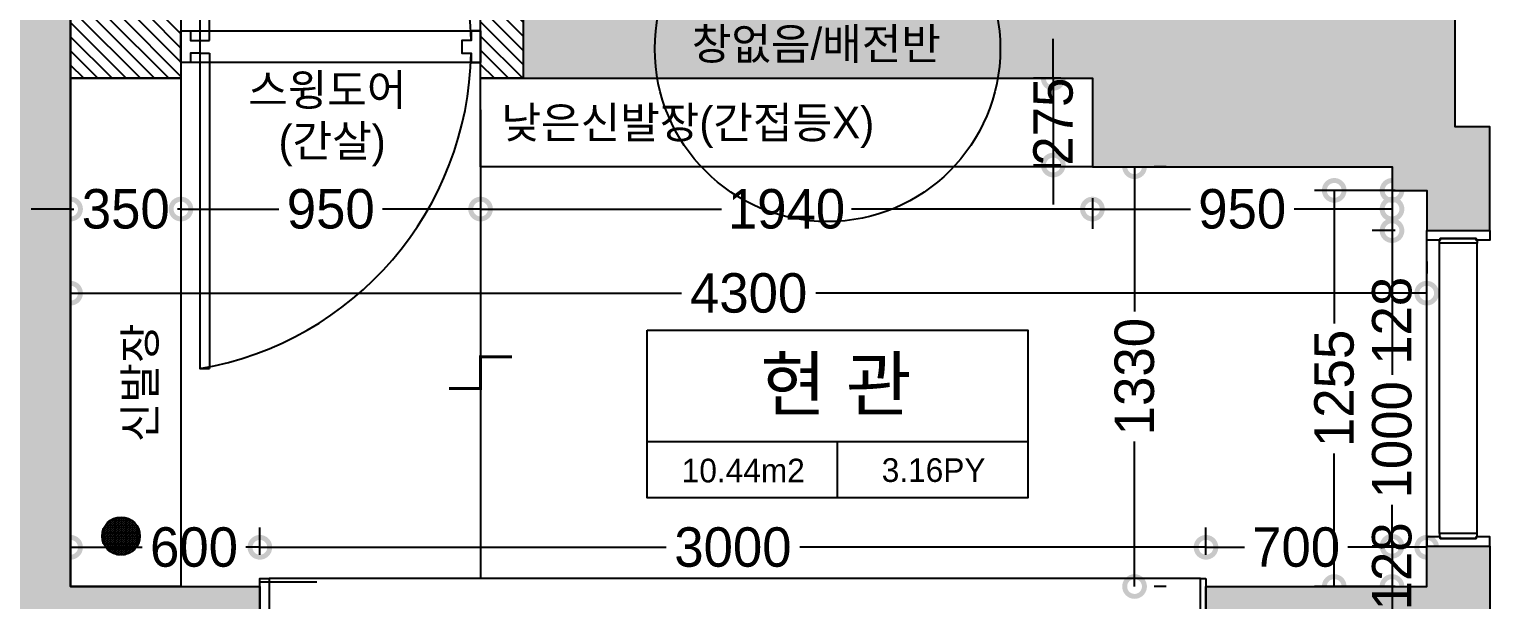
# Model space of a CAD drawing. Header units: millimetres. Extents: x 43335 to 261478, y -4312 to 41218.
# Drawn here: x 170352 to 174983, y 17486 to 19294 of the extents above; entities that cross this region are included whole.
import ezdxf
from ezdxf.enums import TextEntityAlignment as Align

# ---------------------------------------------------------------- set-up
doc = ezdxf.new("R2010")
doc.units = ezdxf.units.MM
doc.linetypes.add('CONT', pattern=[2, 1, 1])
for name, color, linetype in [('0-ELC TEXT', 7, 'Continuous'), ('03-TEXT', 3, 'Continuous'), ('DIM', 7, 'Continuous'), ('EHP장비', 1, 'Continuous'), ('P-门', 4, 'Continuous'), ('S-DIM', 7, 'Continuous'), ('문자선', 3, 'Continuous'), ('벽1', 2, 'Continuous'), ('인테리어_가구_제작', 6, 'Continuous'), ('인테리어_기타', 8, 'Continuous'), ('인테리어_해치_벽체', 8, 'Continuous'), ('평면_가구', 6, 'Continuous')]:
    doc.layers.add(name, color=color, linetype=linetype)
doc.layers.add('C-LIGHITING', color=1, linetype='Continuous', lineweight=0)
doc.styles.add('넥슨고딕', font='HANDotum.ttf')
doc.styles.add('스타일1', font='HANDotum.ttf')
doc.styles.add('코레일둥고', font='HANDotum.ttf')
doc.dimstyles.new('50', dxfattribs={"dimscale": 50, "dimtxt": 2.5, "dimasz": 2.5, "dimexe": 1.25, "dimexo": 2, "dimtad": 0, "dimdec": 0, "dimtxsty": '스타일1', "dimblk": 'DOTSMALL', "dimcen": 2.5, "dimclrd": 1, "dimclre": 1, "dimclrt": 2, "dimadec": 0, "dimazin": 0, "dimtfac": 1, "dimtdec": 0, "dimtix": 1, "dimtmove": 0, "dimatfit": 3, "dimldrblk": 'DOTSMALL', "dimfxl": 1.25, "dimarcsym": 0})

# ---------------------------------------------------------------- blocks, each defined once
blk = doc.blocks.new('_DOTSMALL')
at = {"color": 0, "linetype": 'ByBlock', "const_width": 0.5}
blk.add_lwpolyline([(-0.0625, 0, 1), (0.0625, 0, 1)], format="xyb", close=True, dxfattribs=at)
blk = doc.blocks.new('*D536')
at = {"layer": 'Defpoints', "color": 0, "transparency": 16777216}
for p in [(173856.6, 18858.4), (173856.6, 17528.4), (173856.6, 17528.4)]:
    blk.add_point(p, dxfattribs=at)
at = {"layer": 'S-DIM', "color": 1, "lineweight": -2, "transparency": 16777216}
for p, q in [((173856.6, 18858.4), (173856.6, 18399.4)), ((173956.6, 18858.4), (173919.1, 18858.4)), ((173856.6, 17528.4), (173856.6, 17987.4)), ((173956.6, 17528.4), (173919.1, 17528.4))]:
    blk.add_line(p, q, dxfattribs=at)
at = {"layer": 'S-DIM', "color": 1, "lineweight": -2, "transparency": 16777216, "xscale": 125, "yscale": 125, "zscale": 125}
for p, rotation in [((173856.6, 18858.4), 90), ((173856.6, 17528.4), 270)]:
    blk.add_blockref('_DOTSMALL', p, dxfattribs=dict(at, rotation=rotation))
at = {"layer": 'S-DIM', "color": 2, "transparency": 16777216, "insert": (173856.6, 18193.4), "char_height": 125, "attachment_point": 5, "rotation": 90, "style": '스타일1'}
blk.add_mtext('1330', dxfattribs=at)
blk = doc.blocks.new('*D537')
at = {"layer": 'Defpoints', "color": 0, "transparency": 16777216}
for p in [(170482.9, 18457.7), (170482.9, 18457.7), (174782.9, 18457.7)]:
    blk.add_point(p, dxfattribs=at)
at = {"layer": 'S-DIM', "color": 1, "lineweight": -2, "transparency": 16777216}
for p, q in [((170482.9, 18557.7), (170482.9, 18520.2)), ((174782.9, 18557.7), (174782.9, 18520.2)), ((170482.9, 18457.7), (172419.9, 18457.7)), ((174782.9, 18457.7), (172846, 18457.7))]:
    blk.add_line(p, q, dxfattribs=at)
at = {"layer": 'S-DIM', "color": 1, "lineweight": -2, "transparency": 16777216, "xscale": 125, "yscale": 125, "zscale": 125, "rotation": 180}
blk.add_blockref('_DOTSMALL', (170482.9, 18457.7), dxfattribs=at)
at = {"layer": 'S-DIM', "color": 1, "lineweight": -2, "transparency": 16777216, "xscale": 125, "yscale": 125, "zscale": 125}
blk.add_blockref('_DOTSMALL', (174782.9, 18457.7), dxfattribs=at)
at = {"layer": 'S-DIM', "color": 2, "transparency": 16777216, "insert": (172632.9, 18457.7), "char_height": 125, "attachment_point": 5, "style": '스타일1'}
blk.add_mtext('4300', dxfattribs=at)
blk = doc.blocks.new('*D660')
at = {"layer": 'Defpoints', "color": 0, "transparency": 16777216}
for p in [(173722.9, 18858.4), (174672.9, 18858.4), (174672.9, 18724.2)]:
    blk.add_point(p, dxfattribs=at)
at = {"layer": 'S-DIM', "color": 1, "lineweight": -2, "transparency": 16777216}
for p, q in [((173722.9, 18758.4), (173722.9, 18661.7)), ((174672.9, 18758.4), (174672.9, 18661.7)), ((173722.9, 18724.2), (174033.7, 18724.2)), ((174672.9, 18724.2), (174362.2, 18724.2))]:
    blk.add_line(p, q, dxfattribs=at)
at = {"layer": 'S-DIM', "color": 1, "lineweight": -2, "transparency": 16777216, "xscale": 125, "yscale": 125, "zscale": 125, "rotation": 180}
blk.add_blockref('_DOTSMALL', (173722.9, 18724.2), dxfattribs=at)
at = {"layer": 'S-DIM', "color": 1, "lineweight": -2, "transparency": 16777216, "xscale": 125, "yscale": 125, "zscale": 125}
blk.add_blockref('_DOTSMALL', (174672.9, 18724.2), dxfattribs=at)
at = {"layer": 'S-DIM', "color": 2, "transparency": 16777216, "insert": (174197.9, 18724.2), "char_height": 125, "attachment_point": 5, "style": '스타일1'}
blk.add_mtext('950', dxfattribs=at)
blk = doc.blocks.new('*D620')
at = {"layer": 'Defpoints', "color": 0, "transparency": 16777216}
for p in [(174782.9, 18783.4), (174672.9, 18655.9), (174782.9, 18655.9)]:
    blk.add_point(p, dxfattribs=at)
at = {"layer": 'S-DIM', "color": 1, "lineweight": -2, "transparency": 16777216}
for p, q in [((174682.9, 18783.4), (174610.4, 18783.4)), ((174672.9, 18783.4), (174672.9, 18655.9)), ((174682.9, 18655.9), (174610.4, 18655.9)), ((174672.9, 18655.9), (174672.9, 18529.7))]:
    blk.add_line(p, q, dxfattribs=at)
at = {"layer": 'S-DIM', "color": 1, "lineweight": -2, "transparency": 16777216, "xscale": 125, "yscale": 125, "zscale": 125}
for p, rotation in [((174672.9, 18783.4), 90), ((174672.9, 18655.9), 270)]:
    blk.add_blockref('_DOTSMALL', p, dxfattribs=dict(at, rotation=rotation))
at = {"layer": 'S-DIM', "color": 2, "transparency": 16777216, "insert": (174672.9, 18370.1), "char_height": 125, "attachment_point": 5, "rotation": 90, "style": '스타일1'}
blk.add_mtext('128', dxfattribs=at)
blk = doc.blocks.new('*D621')
at = {"layer": 'Defpoints', "color": 0, "transparency": 16777216}
for p in [(174782.9, 18655.9), (174672.9, 17655.9), (174782.9, 17655.9)]:
    blk.add_point(p, dxfattribs=at)
at = {"layer": 'S-DIM', "color": 1, "lineweight": -2, "transparency": 16777216}
for p, q in [((174682.9, 18655.9), (174610.4, 18655.9)), ((174672.9, 18655.9), (174672.9, 18199.1)), ((174672.9, 17655.9), (174672.9, 17787.1)), ((174682.9, 17655.9), (174610.4, 17655.9))]:
    blk.add_line(p, q, dxfattribs=at)
at = {"layer": 'S-DIM', "color": 1, "lineweight": -2, "transparency": 16777216, "xscale": 125, "yscale": 125, "zscale": 125}
for p, rotation in [((174672.9, 18655.9), 90), ((174672.9, 17655.9), 270)]:
    blk.add_blockref('_DOTSMALL', p, dxfattribs=dict(at, rotation=rotation))
at = {"layer": 'S-DIM', "color": 2, "transparency": 16777216, "insert": (174672.9, 17993.1), "char_height": 125, "attachment_point": 5, "rotation": 90, "style": '스타일1'}
blk.add_mtext('1000', dxfattribs=at)
blk = doc.blocks.new('*D622')
at = {"layer": 'Defpoints', "color": 0, "transparency": 16777216}
for p in [(174782.9, 17655.9), (174672.9, 17528.4), (174782.9, 17528.4)]:
    blk.add_point(p, dxfattribs=at)
at = {"layer": 'S-DIM', "color": 1, "lineweight": -2, "transparency": 16777216}
for p, q in [((174672.9, 17655.9), (174672.9, 17780.9)), ((174682.9, 17655.9), (174610.4, 17655.9)), ((174672.9, 17655.9), (174672.9, 17528.4)), ((174682.9, 17528.4), (174610.4, 17528.4)), ((174672.9, 17528.4), (174672.9, 17403.4))]:
    blk.add_line(p, q, dxfattribs=at)
at = {"layer": 'S-DIM', "color": 1, "lineweight": -2, "transparency": 16777216, "xscale": 125, "yscale": 125, "zscale": 125}
for p, rotation in [((174672.9, 17655.9), 270), ((174672.9, 17528.4), 90)]:
    blk.add_blockref('_DOTSMALL', p, dxfattribs=dict(at, rotation=rotation))
at = {"layer": 'S-DIM', "color": 2, "transparency": 16777216, "insert": (174672.9, 17592.2), "char_height": 125, "attachment_point": 5, "rotation": 90, "style": '스타일1'}
blk.add_mtext('128', dxfattribs=at)
blk = doc.blocks.new('*D623')
at = {"layer": 'Defpoints', "color": 0, "transparency": 16777216}
for p in [(174782.9, 17652.6), (174083.1, 17528.4), (174782.9, 17528.4)]:
    blk.add_point(p, dxfattribs=at)
at = {"layer": 'S-DIM', "color": 1, "lineweight": -2, "transparency": 16777216}
for p, q in [((174083.1, 17628.4), (174083.1, 17715.1)), ((174782.9, 17628.4), (174782.9, 17715.1)), ((174083.1, 17652.6), (174205.1, 17652.6)), ((174782.9, 17652.6), (174532.7, 17652.6))]:
    blk.add_line(p, q, dxfattribs=at)
at = {"layer": 'S-DIM', "color": 1, "lineweight": -2, "transparency": 16777216, "xscale": 125, "yscale": 125, "zscale": 125, "rotation": 180}
blk.add_blockref('_DOTSMALL', (174083.1, 17652.6), dxfattribs=at)
at = {"layer": 'S-DIM', "color": 1, "lineweight": -2, "transparency": 16777216, "xscale": 125, "yscale": 125, "zscale": 125}
blk.add_blockref('_DOTSMALL', (174782.9, 17652.6), dxfattribs=at)
at = {"layer": 'S-DIM', "color": 2, "transparency": 16777216, "insert": (174368.9, 17652.6), "char_height": 125, "attachment_point": 5, "style": '스타일1'}
blk.add_mtext('700', dxfattribs=at)
blk = doc.blocks.new('*D624')
at = {"layer": 'Defpoints', "color": 0, "transparency": 16777216}
for p in [(171083.1, 17652.6), (171083.1, 17528.4), (174083.1, 17528.4)]:
    blk.add_point(p, dxfattribs=at)
at = {"layer": 'S-DIM', "color": 1, "lineweight": -2, "transparency": 16777216}
for p, q in [((171083.1, 17628.4), (171083.1, 17715.1)), ((174083.1, 17628.4), (174083.1, 17715.1)), ((171083.1, 17652.6), (172371.4, 17652.6)), ((174083.1, 17652.6), (172794.8, 17652.6))]:
    blk.add_line(p, q, dxfattribs=at)
at = {"layer": 'S-DIM', "color": 1, "lineweight": -2, "transparency": 16777216, "xscale": 125, "yscale": 125, "zscale": 125, "rotation": 180}
blk.add_blockref('_DOTSMALL', (171083.1, 17652.6), dxfattribs=at)
at = {"layer": 'S-DIM', "color": 1, "lineweight": -2, "transparency": 16777216, "xscale": 125, "yscale": 125, "zscale": 125}
blk.add_blockref('_DOTSMALL', (174083.1, 17652.6), dxfattribs=at)
at = {"layer": 'S-DIM', "color": 2, "transparency": 16777216, "insert": (172583.1, 17652.6), "char_height": 125, "attachment_point": 5, "style": '스타일1'}
blk.add_mtext('3000', dxfattribs=at)
blk = doc.blocks.new('*D625')
at = {"layer": 'Defpoints', "color": 0, "transparency": 16777216}
for p in [(170482.9, 17652.6), (170482.9, 17528.4), (171083.1, 17528.4)]:
    blk.add_point(p, dxfattribs=at)
at = {"layer": 'S-DIM', "color": 1, "lineweight": -2, "transparency": 16777216}
for p, q in [((170482.9, 17628.4), (170482.9, 17715.1)), ((171083.1, 17628.4), (171083.1, 17715.1)), ((170482.9, 17652.6), (170709.9, 17652.6)), ((171083.1, 17652.6), (171038.6, 17652.6))]:
    blk.add_line(p, q, dxfattribs=at)
at = {"layer": 'S-DIM', "color": 1, "lineweight": -2, "transparency": 16777216, "xscale": 125, "yscale": 125, "zscale": 125, "rotation": 180}
blk.add_blockref('_DOTSMALL', (170482.9, 17652.6), dxfattribs=at)
at = {"layer": 'S-DIM', "color": 1, "lineweight": -2, "transparency": 16777216, "xscale": 125, "yscale": 125, "zscale": 125}
blk.add_blockref('_DOTSMALL', (171083.1, 17652.6), dxfattribs=at)
at = {"layer": 'S-DIM', "color": 2, "transparency": 16777216, "insert": (170874.3, 17652.6), "char_height": 125, "attachment_point": 5, "style": '스타일1'}
blk.add_mtext('600', dxfattribs=at)
blk = doc.blocks.new('*D661')
at = {"layer": 'Defpoints', "color": 0, "transparency": 16777216}
for p in [(171782.9, 18858.4), (173722.9, 18858.4), (171782.9, 18724.2)]:
    blk.add_point(p, dxfattribs=at)
at = {"layer": 'S-DIM', "color": 1, "lineweight": -2, "transparency": 16777216}
for p, q in [((171782.9, 18758.4), (171782.9, 18661.7)), ((173722.9, 18758.4), (173722.9, 18661.7)), ((171782.9, 18724.2), (172546.9, 18724.2)), ((173722.9, 18724.2), (172958.9, 18724.2))]:
    blk.add_line(p, q, dxfattribs=at)
at = {"layer": 'S-DIM', "color": 1, "lineweight": -2, "transparency": 16777216, "xscale": 125, "yscale": 125, "zscale": 125, "rotation": 180}
blk.add_blockref('_DOTSMALL', (171782.9, 18724.2), dxfattribs=at)
at = {"layer": 'S-DIM', "color": 1, "lineweight": -2, "transparency": 16777216, "xscale": 125, "yscale": 125, "zscale": 125}
blk.add_blockref('_DOTSMALL', (173722.9, 18724.2), dxfattribs=at)
at = {"layer": 'S-DIM', "color": 2, "transparency": 16777216, "insert": (172752.9, 18724.2), "char_height": 125, "attachment_point": 5, "style": '스타일1'}
blk.add_mtext('1940', dxfattribs=at)
blk = doc.blocks.new('*D662')
at = {"layer": 'Defpoints', "color": 0, "transparency": 16777216}
for p in [(173722.9, 19138.4), (173598.8, 18863.7), (173722.9, 18863.7)]:
    blk.add_point(p, dxfattribs=at)
at = {"layer": 'S-DIM', "color": 1, "lineweight": -2, "transparency": 16777216}
for p, q in [((173598.8, 19138.4), (173598.8, 19263.4)), ((173622.9, 19138.4), (173536.3, 19138.4)), ((173598.8, 19138.4), (173598.8, 18863.7)), ((173622.9, 18863.7), (173536.3, 18863.7)), ((173598.8, 18863.7), (173598.8, 18738.7))]:
    blk.add_line(p, q, dxfattribs=at)
at = {"layer": 'S-DIM', "color": 1, "lineweight": -2, "transparency": 16777216, "xscale": 125, "yscale": 125, "zscale": 125}
for p, rotation in [((173598.8, 19138.4), 270), ((173598.8, 18863.7), 90)]:
    blk.add_blockref('_DOTSMALL', p, dxfattribs=dict(at, rotation=rotation))
at = {"layer": 'S-DIM', "color": 2, "transparency": 16777216, "insert": (173598.8, 19001.1), "char_height": 125, "attachment_point": 5, "rotation": 90, "style": '스타일1'}
blk.add_mtext('275', dxfattribs=at)
blk = doc.blocks.new('*D626')
at = {"layer": 'Defpoints', "color": 0, "transparency": 16777216}
for p in [(170832.9, 19138.4), (171782.9, 19138.4), (170832.9, 18724.2)]:
    blk.add_point(p, dxfattribs=at)
at = {"layer": 'S-DIM', "color": 1, "lineweight": -2, "transparency": 16777216}
for p, q in [((170832.9, 19038.4), (170832.9, 18661.7)), ((171782.9, 19038.4), (171782.9, 18661.7)), ((170832.9, 18724.2), (171143.7, 18724.2)), ((171782.9, 18724.2), (171472.2, 18724.2))]:
    blk.add_line(p, q, dxfattribs=at)
at = {"layer": 'S-DIM', "color": 1, "lineweight": -2, "transparency": 16777216, "xscale": 125, "yscale": 125, "zscale": 125, "rotation": 180}
blk.add_blockref('_DOTSMALL', (170832.9, 18724.2), dxfattribs=at)
at = {"layer": 'S-DIM', "color": 1, "lineweight": -2, "transparency": 16777216, "xscale": 125, "yscale": 125, "zscale": 125}
blk.add_blockref('_DOTSMALL', (171782.9, 18724.2), dxfattribs=at)
at = {"layer": 'S-DIM', "color": 2, "transparency": 16777216, "insert": (171307.9, 18724.2), "char_height": 125, "attachment_point": 5, "style": '스타일1'}
blk.add_mtext('950', dxfattribs=at)
blk = doc.blocks.new('*D627')
at = {"layer": 'Defpoints', "color": 0, "transparency": 16777216}
for p in [(170482.9, 19138.4), (170832.9, 19138.4), (170482.9, 18724.2)]:
    blk.add_point(p, dxfattribs=at)
at = {"layer": 'S-DIM', "color": 1, "lineweight": -2, "transparency": 16777216}
for p, q in [((170482.9, 19038.4), (170482.9, 18661.7)), ((170832.9, 19038.4), (170832.9, 18661.7)), ((170482.9, 18724.2), (170357.9, 18724.2)), ((170482.9, 18724.2), (170493.6, 18724.2)), ((170832.9, 18724.2), (170822.3, 18724.2)), ((170832.9, 18724.2), (170957.9, 18724.2))]:
    blk.add_line(p, q, dxfattribs=at)
at = {"layer": 'S-DIM', "color": 1, "lineweight": -2, "transparency": 16777216, "xscale": 125, "yscale": 125, "zscale": 125}
blk.add_blockref('_DOTSMALL', (170482.9, 18724.2), dxfattribs=at)
at = {"layer": 'S-DIM', "color": 1, "lineweight": -2, "transparency": 16777216, "xscale": 125, "yscale": 125, "zscale": 125, "rotation": 180}
blk.add_blockref('_DOTSMALL', (170832.9, 18724.2), dxfattribs=at)
at = {"layer": 'S-DIM', "color": 2, "transparency": 16777216, "insert": (170657.9, 18724.2), "char_height": 125, "attachment_point": 5, "style": '스타일1'}
blk.add_mtext('350', dxfattribs=at)
blk = doc.blocks.new('ahsuehd')
at = {"layer": 'P-门', "ltscale": 15}
for p, q in [((55314.5, -20765), (55314.5, -20665)), ((55314.5, -20665), (56264.5, -20665)), ((55314.5, -20665), (55314.5, -20765)), ((55374.5, -20695), (55404.5, -20695)), ((56264.5, -20665), (56264.5, -20765)), ((55374.5, -20735), (55404.5, -20735)), ((55404.5, -20735), (55404.5, -21734.5)), ((56264.5, -20765), (55314.5, -20765)), ((59264.5, -22267.5), (59264.5, -21327.5)), ((59304.5, -22257.5), (59304.5, -21337.5)), ((59424.5, -22257.5), (59424.5, -21337.5)), ((55564.6, -22410), (55745, -22410)), ((58547.2, -22400), (55594.6, -22400))]:
    blk.add_line(p, q, dxfattribs=at)
for points in [[(55404.5, -20695), (55404.5, -19695.6), (55374.5, -19695.6), (55374.5, -20695)], [(55314.5, -20665), (55344.5, -20665), (55344.5, -20695), (55374.5, -20695), (55374.5, -20735), (55344.5, -20735), (55344.5, -20765), (55314.5, -20765), (55314.5, -20665)], [(56264.5, -20665), (56234.5, -20665), (56234.5, -20695), (56204.5, -20695), (56204.5, -20735), (56234.5, -20735), (56234.5, -20765), (56264.5, -20765), (56264.5, -20665)], [(55374.5, -20735), (55374.5, -21734.5), (55404.5, -21734.5)], [(55564.6, -22635), (55564.6, -22400), (55594.6, -22400), (55594.6, -22576.4), (55594.6, -22578.5), (55582, -22578.5), (55582, -22635), (55564.6, -22635)]]:
    blk.add_lwpolyline(points, dxfattribs=at)
for points in [[(59264.5, -21327.5), (59264.5, -21297.5), (59464.5, -21297.5), (59464.5, -21327.5), (59421.5, -21327.5), (59421.5, -21322.5), (59307.5, -21322.5), (59307.5, -21327.5)], [(59307.5, -21327.5), (59307.5, -21322.5), (59421.5, -21322.5), (59421.5, -21327.5), (59424.5, -21327.5), (59424.5, -21337.5), (59304.5, -21337.5), (59304.5, -21327.5)], [(59264.5, -22267.5), (59264.5, -22297.5), (59464.5, -22297.5), (59464.5, -22267.5), (59421.5, -22267.5), (59421.5, -22272.5), (59307.5, -22272.5), (59307.5, -22267.5)], [(59307.5, -22267.5), (59307.5, -22272.5), (59421.5, -22272.5), (59421.5, -22267.5), (59424.5, -22267.5), (59424.5, -22257.5), (59304.5, -22257.5), (59304.5, -22267.5)], [(58564.6, -22400), (58564.6, -22635), (58534.6, -22635), (58534.6, -22578.6), (58534.6, -22576.5), (58547.2, -22576.5), (58547.2, -22400)]]:
    blk.add_lwpolyline(points, close=True, dxfattribs=at)
for centre, start, end in [((55202, -20713.7), 1.0383, 80.3842), ((55202, -20716.3), 279.6158, 358.9617)]:
    blk.add_arc(centre, 1032.7, start, end, dxfattribs=at)
blk = doc.blocks.new('aheishxsdfe')
at = {"layer": '벽1'}
for points in [[(59154.5, 42677.4), (59154.5, 41318.4), (57854.5, 41318.4), (57854.5, 41118.4), (59154.5, 41118.4), (59154.5, 39338.4), (56954.5, 39338.4), (56954.5, 41118.4), (57054.5, 41118.4), (57054.5, 41318.4), (56754.5, 41318.4), (56754.5, 39338.4), (56399.5, 39338.4), (56399.5, 39138.4), (58204.5, 39138.4), (58204.5, 38858.4), (59154.5, 38858.4), (59154.5, 38783.4), (59264.5, 38783.4), (59264.5, 38655.9), (59464.5, 38655.9), (59464.5, 38984.3), (59354.5, 38984.3), (59354.5, 42677.4)], [(55564.6, 37528.4), (55564.6, 35698.4), (54764.5, 35698.4), (54764.5, 35898.4), (55364.6, 35898.4), (55364.6, 37328.4), (54764.5, 37328.4), (54764.5, 41318.4), (54964.5, 41318.4), (54964.5, 37528.4), (55564.6, 37528.4)], [(59464.5, 37655.9), (59464.5, 37328.4), (58564.6, 37328.4), (58564.6, 37528.4), (59264.5, 37528.4), (59264.5, 37655.9), (59464.5, 37655.9)]]:
    blk.add_lwpolyline(points, dxfattribs=at)
blk = doc.blocks.new('sheisxefavb')
at = {"layer": '인테리어_해치_벽체'}
h = blk.add_hatch(color=256, dxfattribs=at)
h.dxf.hatch_style = 1
h.paths.add_polyline_path([(151722.9, -861.6), (151722.9, -1141.6), (152672.9, -1141.6), (152672.9, -1216.6), (152782.9, -1216.6), (152782.9, -1344.1), (152982.9, -1344.1), (152982.9, -1015.7), (152872.9, -1015.7), (152872.9, 2677.4), (154162.9, 2677.4), (154162.9, 8282.4), (153342.9, 8282.4), (153342.9, 8177.4), (153962.9, 8177.4), (153962.9, 7032.4), (153332.9, 7032.4), (153332.9, 6807.4), (153962.9, 6807.4), (153962.9, 2877.4), (151922.9, 2877.4), (151922.9, 2677.4), (152672.9, 2677.4), (152672.9, 1318.4), (151372.9, 1318.4), (151372.9, 1118.4), (152672.9, 1118.4), (152672.9, -661.6), (150472.9, -661.6), (150472.9, 1118.4), (150572.9, 1118.4), (150572.9, 1318.4), (150272.9, 1318.4), (150272.9, -661.6), (149917.9, -661.6), (149917.9, -861.6)])
h.paths.add_polyline_path([(142982.9, 8718.4), (143182.9, 8718.4), (143182.9, 8053.4), (142982.9, 8053.4)])
h.paths.add_polyline_path([(139672.9, 8153.4), (139672.9, 8053.4), (138772.9, 8053.4), (138772.9, 7032.4), (140082.9, 7032.4), (140082.9, 6807.4), (138772.9, 6807.4), (138772.9, 158.4), (139572.9, 158.4), (139572.9, -41.6), (138772.9, -41.6), (138772.9, -1341.6), (139122.9, -1341.6), (139122.9, -2471.6), (139447.9, -2471.6), (139447.9, -2671.6), (138922.9, -2671.6), (138922.9, -1541.6), (138572.9, -1541.6), (138572.9, 8153.4)])
h.paths.add_polyline_path([(140472.9, 368.4), (140472.9, -2471.6), (140937.9, -2471.6), (140937.9, -2671.6), (140472.9, -2671.6), (140475, -4102.7), (141272.9, -4102.7), (141272.9, -4302.7), (140272.9, -4302.6), (140272.9, -2671.6), (139947.9, -2671.6), (139947.9, -2471.6), (140272.9, -2471.6), (140272.9, 368.4)])
h.paths.add_polyline_path([(140272.9, 1068.4), (140272.9, 1318.4), (141802.9, 1318.4), (141802.9, 2668.4), (140127.9, 2668.4), (140127.9, 2868.4), (142002.9, 2868.4), (142002.9, 1318.4), (142442.9, 1318.4), (142442.9, 1118.4), (140472.9, 1118.4), (140472.9, 1068.4)])
h.paths.add_polyline_path([(152982.9, -2344.1), (152982.9, -2671.6), (152083.1, -2671.6), (152083.1, -2471.6), (152782.9, -2471.6), (152782.9, -2344.1)])
h.paths.add_polyline_path([(149083.1, -2471.6), (149083.1, -4301.6), (148282.9, -4301.6), (148282.9, -4101.6), (148883.1, -4101.6), (148883.1, -2671.6), (148282.9, -2671.6), (148282.9, 1318.4), (148482.9, 1318.4), (148482.9, -2471.6)])
h.paths.add_polyline_path([(145512.9, -2471.6), (146282.9, -2471.7), (146282.9, -2671.5), (145512.9, -2671.5)])
h.paths.add_polyline_path([(145012.9, -2671.5), (144433.1, -2671.5), (144433.1, -3201.6), (143663.1, -3201.6), (143663.1, -4201.6), (144582.9, -4201.6), (144582.9, -4061.6), (144682.9, -4061.6), (144682.9, -4301.6), (143472.9, -4302.7), (143472.9, 1118.4), (143422.9, 1118.4), (143422.9, 1318.4), (145842.9, 1318.4), (145842.9, 1118.4), (143672.9, 1118.4), (143672.9, -2471.6), (145012.9, -2471.6)])
h.paths.add_polyline_path([(150942.9, 2677.4), (150742.9, 2677.4), (150742.9, 8032.4), (150712.9, 8032.4), (150712.9, 8282.4), (150942.9, 8282.4)], flags=17)
h.paths.add_polyline_path([(147912.9, 6808.8), (147462.9, 6808.8), (147462.9, 7053.8), (147912.9, 7053.8), (147912.9, 8718.4), (148112.9, 8718.4), (148112.9, 7032.4), (148582.9, 7032.4), (148582.9, 6807.4), (148112.9, 6807.4), (148112.9, 2877.4), (149762.9, 2877.4), (149762.9, 2677.4), (147912.9, 2677.4)])
h.paths.add_polyline_path([(142982.9, 7032.4), (142982.9, 7353.4), (143182.9, 7353.4), (143182.9, 7053.8), (143632.9, 7053.8), (143632.9, 6808.8), (143182.9, 6808.8), (143182.9, 2668.4), (142982.9, 2668.4), (142982.9, 6807.4), (142582.9, 6807.4), (142582.9, 7032.4)])
at = {"layer": 'DIM'}
blk.add_blockref('aheishxsdfe', (93518.5, -40000), dxfattribs=at)
blk = doc.blocks.new('suegusiexbsdifs')
at = {"layer": '인테리어_해치_벽체'}
h = blk.add_hatch(dxfattribs=at)
h.set_pattern_fill('ANSI31', color=256, scale=10, angle=450)
h.paths.add_polyline_path([(139122.9, -1341.6), (139722.9, -1341.6), (139722.9, -1411.6), (139122.9, -1411.6)])
h.paths.add_polyline_path([(138772.9, -1341.6), (138772.9, -736.6), (138902.9, -736.6), (138902.9, -1341.6)])
h.paths.add_polyline_path([(140227.9, 6807.4), (140227.9, 3768.4), (140127.9, 3768.4), (140127.9, 6807.4)])
edge = h.paths.add_edge_path()
edge.add_arc((147512.9, 3177.4), 500, 180, 270)
edge.add_line((147512.9, 2677.4), (147912.9, 2677.4))
edge.add_line((147912.9, 2677.4), (147912.9, 2777.4))
edge.add_line((147912.9, 2777.4), (147512.9, 2777.4))
edge.add_arc((147512.9, 3177.4), 400, 180, 270, ccw=False)
edge.add_line((147112.9, 3177.4), (147012.9, 3177.4))
edge = h.paths.add_edge_path()
edge.add_arc((147512.9, 3777.4), 500, 90, 180, ccw=False)
edge.add_line((147512.9, 4277.4), (147912.9, 4277.4))
edge.add_line((147912.9, 4277.4), (147912.9, 4177.4))
edge.add_line((147912.9, 4177.4), (147512.9, 4177.4))
edge.add_arc((147512.9, 3777.4), 400, 90, 180)
edge.add_line((147112.9, 3777.4), (147012.9, 3777.4))
h.paths.add_polyline_path([(148482.9, 1318.4), (148832.9, 1318.4), (148832.9, 1218.4), (148482.9, 1218.4)])
h.paths.add_polyline_path([(149782.9, 1318.4), (150272.9, 1318.4), (150272.9, 1218.4), (149782.9, 1218.4)])
h.paths.add_polyline_path([(148482.9, -661.6), (148832.9, -661.6), (148832.9, -861.6), (148482.9, -861.6)])
h.paths.add_polyline_path([(149782.9, -661.6), (149917.9, -661.6), (149917.9, -861.6), (149782.9, -861.6)])
h.paths.add_polyline_path([(151922.9, -661.6), (151922.9, 68.4), (151852.9, 68.4), (151852.9, -661.6)])
h.paths.add_polyline_path([(151852.9, -661.6), (151147.9, -661.6), (151147.9, -531.6), (151852.9, -531.6)])
h.paths.add_polyline_path([(153342.9, 8177.4), (153962.9, 8177.4), (153962.9, 8032.4), (153342.9, 8032.4)])
at = {"layer": '문자선'}
for points in [[(148482.9, -661.6), (148832.9, -661.6), (148832.9, -861.6), (148482.9, -861.6)], [(149782.9, -661.6), (149917.9, -661.6), (149917.9, -861.6), (149782.9, -861.6)]]:
    blk.add_lwpolyline(points, close=True, dxfattribs=at)
blk = doc.blocks.new('*D676')
at = {"layer": 'Defpoints', "color": 0, "transparency": 16777216}
for p in [(174489.7, 18783.4), (174782.9, 18783.4), (174782.9, 17528.4)]:
    blk.add_point(p, dxfattribs=at)
at = {"layer": 'S-DIM', "color": 1, "lineweight": -2, "transparency": 16777216}
for p, q in [((174682.9, 18783.4), (174427.2, 18783.4)), ((174489.7, 18783.4), (174489.7, 18361.8)), ((174489.7, 17528.4), (174489.7, 17950.1)), ((174682.9, 17528.4), (174427.2, 17528.4))]:
    blk.add_line(p, q, dxfattribs=at)
at = {"layer": 'S-DIM', "color": 1, "lineweight": -2, "transparency": 16777216, "xscale": 125, "yscale": 125, "zscale": 125}
for p, rotation in [((174489.7, 18783.4), 90), ((174489.7, 17528.4), 270)]:
    blk.add_blockref('_DOTSMALL', p, dxfattribs=dict(at, rotation=rotation))
at = {"layer": 'S-DIM', "color": 2, "transparency": 16777216, "insert": (174489.7, 18155.9), "char_height": 125, "attachment_point": 5, "rotation": 90, "style": '스타일1'}
blk.add_mtext('1255', dxfattribs=at)

msp = doc.modelspace()

# ---------------------------------------------------------------- hatches: boundary and pattern name
at = {"layer": 'DIM'}
h = msp.add_hatch(dxfattribs=at)
h.set_pattern_fill('ANGLE', color=256)
h.set_pattern_definition([(0, (22000, 0), (0, 6.985), [5.08, -1.905]), (90, (22000, 0), (-6.985, 4e-16), [5.08, -1.905])])
edge = h.paths.add_edge_path()
edge.add_arc((170642.9, 17688.4), 60, 0, 360)

# ---------------------------------------------------------------- linework, layer by layer
at = {"layer": 'C-LIGHITING', "const_width": 10}
msp.add_lwpolyline([(171682.9, 18155.9), (171782.9, 18155.9), (171782.9, 18255.9), (171882.9, 18255.9)], dxfattribs=at)
at = {"layer": 'EHP장비'}
msp.add_circle((172883.1, 19232.3), 547.8, dxfattribs=at)
at = {"layer": '인테리어_가구_제작', "color": 8, "linetype": 'CONT', "ltscale": 200}
msp.add_lwpolyline([(171782.9, 18858.4), (171782.9, 17553.4)], dxfattribs=at)
msp.add_circle((170642.9, 17688.4), 60, dxfattribs=at)
at = {"layer": '인테리어_기타', "color": 152, "true_color": 0x2776bb}
msp.add_line((172914.9, 17809.4), (172914.9, 17986.3), dxfattribs=at)
msp.add_lwpolyline([(172311.3, 18340.1), (173518.5, 18340.1), (173518.5, 17986.3), (172311.3, 17986.3)], close=True, dxfattribs=at)
msp.add_lwpolyline([(173518.5, 17986.3), (173518.5, 17809.4), (172311.3, 17809.4), (172311.3, 17986.3)], dxfattribs=at)
at = {"layer": '평면_가구'}
for points in [[(170482.9, 19138.4), (170832.9, 19138.4), (170832.9, 17528.4), (170482.9, 17528.4)], [(171782.9, 19138.4), (173722.9, 19138.4), (173722.9, 18858.4), (171782.9, 18858.4)]]:
    msp.add_lwpolyline(points, close=True, dxfattribs=at)

# ---------------------------------------------------------------- block references
at = {"layer": 'DIM'}
for name, p in [('ahsuehd', (115518.5, 39953.5)), ('sheisxefavb', (22000, 20000)), ('suegusiexbsdifs', (22000, 20000))]:
    msp.add_blockref(name, p, dxfattribs=at)

# ---------------------------------------------------------------- texts
at = {"layer": '0-ELC TEXT', "style": '코레일둥고'}
for s, p in [('스윙도어', (171046.1, 19051.6)), ('낮은신발장(간접등X)', (171849.1, 18948.2)), ('(간살)', (171142.3, 18890.1))]:
    msp.add_text(s, height=100, dxfattribs=at).set_placement(p)
msp.add_text('신발장', height=100, rotation=90, dxfattribs=at).set_placement((170753, 17985.5))
at = {"layer": '03-TEXT'}
for s, height, style, p in [('현 관', 166.67, '코레일둥고', (172909.9, 18086.6)), ('10.44m2', 75, '넥슨고딕', (172615.9, 17858.3)), ('3.16PY', 75, '넥슨고딕', (173219.4, 17859.7))]:
    msp.add_text(s, height=height, dxfattribs=dict(at, style=style)).set_placement(p, align=Align.CENTER)
at = {"layer": 'EHP장비', "style": '코레일둥고'}
msp.add_text('창없음/배전반', height=100, dxfattribs=at).set_placement((172452.6, 19197.5))

# ---------------------------------------------------------------- dimensions: what is measured, and where the dimension line sits
at = {"layer": 'S-DIM'}
for base, p1, p2, angle, picture, middle in [((173598.8, 18863.7), (173722.9, 19138.4), (173722.9, 18863.7), 90, '*D662', (173598.8, 19001.1)), ((173856.6, 17528.4), (173856.6, 18858.4), (173856.6, 17528.4), 90, '*D536', (173856.6, 18193.4)), ((174489.7, 18783.4), (174782.9, 17528.4), (174782.9, 18783.4), 90, '*D676', (174489.7, 18155.9)), ((170482.9, 18457.7), (174782.9, 18457.7), (170482.9, 18457.7), 180, '*D537', (172632.9, 18457.7)), ((174672.9352332, 17528.4391277), (174782.9352332, 17655.9391277), (174782.9352332, 17528.4391277), 90, '*D622', (174672.9352332, 17592.1891277))]:
    dim = msp.add_linear_dim(base=base, p1=p1, p2=p2, angle=angle, dimstyle='50', dxfattribs=at)
    dim.commit()
    dim.dimension.update_dxf_attribs({"geometry": picture, "text_midpoint": middle})
for base, p1, p2, picture, middle in [((170482.9, 18724.2), (170832.9, 19138.4), (170482.9, 19138.4), '*D627', (170657.9, 18724.2)), ((170832.9, 18724.2), (171782.9, 19138.4), (170832.9, 19138.4), '*D626', (171307.9, 18724.2)), ((171782.9, 18724.2), (173722.9, 18858.4), (171782.9, 18858.4), '*D661', (172752.9, 18724.2)), ((174672.9, 18724.2), (173722.9, 18858.4), (174672.9, 18858.4), '*D660', (174197.9, 18724.2)), ((171083.1, 17652.6), (174083.1, 17528.4), (171083.1, 17528.4), '*D624', (172583.1, 17652.6))]:
    dim = msp.add_linear_dim(base=base, p1=p1, p2=p2, dimstyle='50', dxfattribs=at)
    dim.commit()
    dim.dimension.update_dxf_attribs({"geometry": picture, "text_midpoint": middle})
for base, p1, p2, picture, middle in [((174672.9352332, 18655.9391277), (174782.9352332, 18783.4391277), (174782.9352332, 18655.9391277), '*D620', (174672.9352332, 18370.071149)), ((174672.9, 17655.9), (174782.9, 18655.9), (174782.9, 17655.9), '*D621', (174672.9, 17993.1))]:
    dim = msp.add_linear_dim(base=base, p1=p1, p2=p2, angle=90, dimstyle='50', dxfattribs=at)
    dim.commit()
    dim.dimension.update_dxf_attribs({"geometry": picture, "text_midpoint": middle, "dimtype": 160})
for base, p1, p2, picture, middle in [((170482.9, 17652.6), (171083.1, 17528.4), (170482.9, 17528.4), '*D625', (170874.3, 17652.6)), ((174782.9, 17652.6), (174083.1, 17528.4), (174782.9, 17528.4), '*D623', (174368.9, 17652.6))]:
    dim = msp.add_linear_dim(base=base, p1=p1, p2=p2, dimstyle='50', dxfattribs=at)
    dim.commit()
    dim.dimension.update_dxf_attribs({"geometry": picture, "text_midpoint": middle, "dimtype": 160})

doc.saveas('drawing.dxf')
